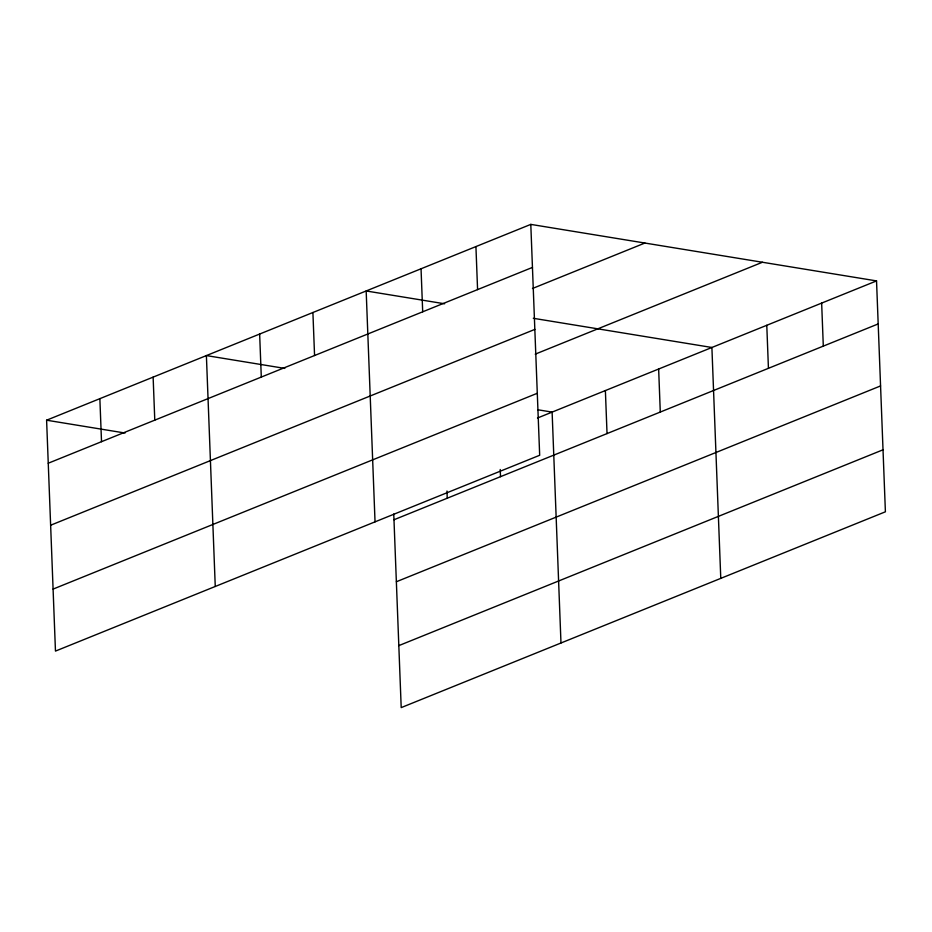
<?xml version="1.0" encoding="UTF-8"?>
<svg xmlns="http://www.w3.org/2000/svg" width="932" height="932" viewBox="0 0 932 932"><rect width="100%" height="100%" fill="white"/><g stroke="black" fill="none" stroke-linecap="round" stroke-linejoin="round"><path stroke-width="1.4" d="M530.797 224.391L539.675 455.27L55.466 651.095L46.6 420.204L530.797 224.391L876.534 280.905L885.4 511.796L401.203 707.609L393.758 514.01M48.254 463.227L532.452 267.414M532.463 288.501L644.886 243.042M50.631 525.229L534.84 329.404M535.224 354.148L762.434 262.253M53.089 589.094L537.286 393.281M537.473 418.025L876.534 280.905M393.98 519.753L878.189 323.928M396.368 581.743L880.565 385.93M398.814 645.62L883.023 449.795M444.611 303.785L366.171 290.97L375.037 521.85M533.302 318.29L711.897 347.485L720.774 578.376M284.819 368.408L206.391 355.581L215.257 586.473M537.857 409.777L552.117 412.107L560.982 642.998M46.6 420.204L125.039 433.031M821.651 303.098L823.306 346.122M766.78 325.291L768.434 368.315M658.644 369.025L660.287 412.049M605.381 390.566L607.035 433.59M500.228 469.495L500.507 476.671M475.926 246.584L477.58 289.607M446.964 491.036L447.243 498.212M421.043 268.777L422.697 311.801M312.907 312.511L314.562 355.523M259.644 334.04L261.298 377.064M153.128 377.122L154.782 420.146M99.864 398.663L101.518 441.686"/></g></svg>
